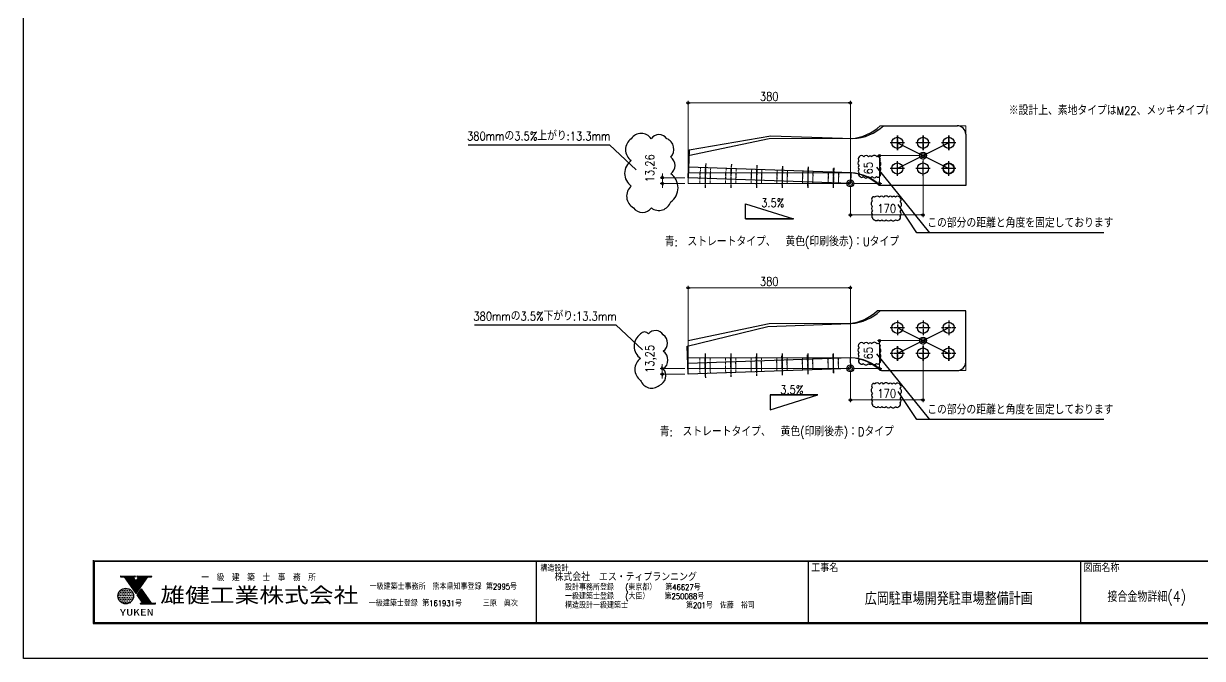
# Model space of a CAD drawing. Extents: x 89504 to 820828, y -112826 to 219894.
# Drawn here: x 816623 to 819382, y -108856 to -107371 of the extents above; entities that cross this region are included whole.
import ezdxf
from ezdxf.enums import TextEntityAlignment as Align

# ---------------------------------------------------------------- set-up
doc = ezdxf.new("R2010")
doc.units = 0
doc.header["$MEASUREMENT"] = 0
doc.linetypes.add('CENTER', pattern=[2, 1.25, -0.25, 0.25, -0.25])
doc.linetypes.add('CENTER1', pattern=[10, 6.25, -1.25, 1.25, -1.25])
doc.layers.get('0').update_dxf_attribs({"color": 3, "linetype": 'CONTINUOUS'})
doc.layers.get('Defpoints').update_dxf_attribs({"linetype": 'CONTINUOUS'})
for name, color, linetype in [('001', 7, 'CONTINUOUS'), ('00_01図', 4, 'CONTINUOUS'), ('00_修正第五回', 2, 'CONTINUOUS'), ('I図面枠', 211, 'CONTINUOUS'), ('waku$0$MOJI', 7, 'CONTINUOUS'), ('waku$0$ZATU', 3, 'CONTINUOUS'), ('waku$0$図面０-KIJUN', 7, 'CONTINUOUS')]:
    doc.layers.add(name, color=color, linetype=linetype)
doc.layers.add('00_ADDL', color=253, linetype='CONTINUOUS', plot=False)
doc.layers.add('waku$0$DEF', color=161, linetype='CONTINUOUS', plot=False)
doc.styles.add('DRACAD', font='txt', dxfattribs={"width": 0.85, "bigfont": 'extfont2'})
doc.styles.add('KANJI', font='simplex.shx', dxfattribs={"width": 0.7, "bigfont": 'extfont2.shx'})
doc.styles.add('waku$0$DRACAD', font='txt', dxfattribs={"width": 0.85, "bigfont": 'extfont2'})
doc.styles.add('waku$0$MSGOTHIC', font='msgothic.ttc')
doc.dimstyles.new('S5', dxfattribs={"dimscale": 5, "dimtxt": 4, "dimasz": 1, "dimexe": 1, "dimexo": 1.5, "dimgap": 1, "dimtad": 1, "dimtxsty": 'KANJI', "dimblk": 'ORIGIN', "dimcen": 0, "dimclrd": 256, "dimclre": 256, "dimclrt": 256, "dimadec": 0, "dimazin": 0, "dimtfac": 1, "dimtmove": 2, "dimatfit": 2, "dimfxl": 1, "dimtolj": 2, "dimlwd": 5, "dimlwe": 5, "dimarcsym": 0})

# ---------------------------------------------------------------- blocks, each defined once
blk = doc.blocks.new('waku')
h = blk.add_hatch()
h.set_pattern_fill('DOTS', color=5, scale=99, style=0)
h.set_pattern_definition([(3e-15, (-76119.7, 398079.86), (78.58125, 157.1625), [0, -157.1625])])
h.paths.add_polyline_path([(-65802, -72299, 1), (-67274, -72299, 1)])
at = {"color": 5}
for p, q in [((-66962, -70498), (-66915, -70430)), ((-66893, -70498), (-66845, -70430)), ((-66824, -70498), (-66776, -70430)), ((-66755, -70498), (-66707, -70430)), ((-66686, -70498), (-66638, -70430)), ((-66639, -70531), (-66569, -70430)), ((-66605, -70580), (-66500, -70430)), ((-66570, -70630), (-66431, -70430)), ((-66536, -70679), (-66362, -70430)), ((-66501, -70728), (-66292, -70430)), ((-66467, -70778), (-66223, -70430)), ((-66432, -70827), (-66154, -70430)), ((-66397, -70876), (-66085, -70430)), ((-66363, -70926), (-66016, -70430)), ((-66328, -70975), (-65947, -70430)), ((-66294, -71025), (-65878, -70430)), ((-66259, -71074), (-65858, -70501)), ((-66225, -71123), (-65824, -70551)), ((-66190, -71173), (-65789, -70600)), ((-65948, -71518), (-65186, -70430)), ((-65913, -71568), (-65117, -70430)), ((-65879, -71617), (-65048, -70430)), ((-65856, -70498), (-65808, -70430)), ((-65844, -71666), (-64979, -70430)), ((-65810, -71716), (-64910, -70430)), ((-65787, -70498), (-65739, -70430)), ((-65775, -71765), (-64840, -70430)), ((-65741, -71815), (-64771, -70430)), ((-65718, -70498), (-65670, -70430)), ((-65706, -71864), (-64702, -70430)), ((-65671, -71913), (-64633, -70430)), ((-65637, -71963), (-64564, -70430)), ((-65602, -72012), (-64495, -70430)), ((-65441, -70498), (-65394, -70430)), ((-65372, -70498), (-65324, -70430)), ((-65303, -70498), (-65255, -70430)), ((-64473, -70498), (-64426, -70430)), ((-64404, -70498), (-64356, -70430)), ((-64335, -70498), (-64287, -70430)), ((-64266, -70498), (-64218, -70430)), ((-64197, -70498), (-64149, -70430)), ((-66155, -71222), (-65754, -70649)), ((-66121, -71271), (-65720, -70699)), ((-66086, -71321), (-65685, -70748)), ((-66052, -71370), (-65651, -70797)), ((-66017, -71420), (-65616, -70847)), ((-65983, -71469), (-65582, -70896)), ((-65444, -72238), (-65041, -71661)), ((-65410, -72287), (-65006, -71711)), ((-65375, -72336), (-64971, -71760)), ((-65341, -72386), (-64937, -71809)), ((-65306, -72435), (-64902, -71859)), ((-65271, -72485), (-64868, -71908)), ((-65237, -72534), (-64833, -71957)), ((-65202, -72583), (-64799, -72007)), ((-65168, -72633), (-64764, -72056)), ((-65133, -72682), (-64729, -72106)), ((-65099, -72731), (-64695, -72155)), ((-65064, -72781), (-64660, -72204)), ((-65029, -72830), (-64626, -72254)), ((-64995, -72880), (-64591, -72303)), ((-64966, -73035), (-64522, -72402)), ((-64960, -72929), (-64557, -72352)), ((-64897, -73035), (-64487, -72451)), ((-64827, -73035), (-64453, -72501)), ((-64758, -73035), (-64418, -72550)), ((-64689, -73035), (-64384, -72599)), ((-64620, -73035), (-64349, -72649)), ((-64551, -73035), (-64315, -72698)), ((-64482, -73035), (-64280, -72747)), ((-64413, -73035), (-64245, -72797)), ((-65167, -73026), (-65126, -72968)), ((-65104, -73035), (-65056, -72968)), ((-65035, -73035), (-64987, -72968)), ((-64343, -73035), (-64211, -72846)), ((-64274, -73035), (-64176, -72896)), ((-64205, -73035), (-64142, -72945)), ((-64136, -73035), (-64088, -72968)), ((-64067, -73035), (-64019, -72968)), ((-63998, -73035), (-63950, -72968)), ((-63929, -73035), (-63881, -72968)), ((-63859, -73035), (-63812, -72968))]:
    blk.add_line(p, q, dxfattribs=at)
at = {"layer": 'waku$0$DEF'}
blk.add_lwpolyline([(-76102, 40666), (92098, 40666), (92098, -78134), (-76102, -78134)], close=True, dxfattribs=at)
at = {"layer": 'waku$0$ZATU', "color": 5}
for p, q in [((-69585, -68954), (-69585, -74854)), ((-69538, -69001), (85614, -69001)), ((-69538, -69001), (-69538, -74806)), ((-69490, -69048), (85566, -69048)), ((-69490, -69048), (-69490, -74759)), ((-28130, -69048), (-28130, -74759)), ((-2644, -69048), (-2644, -74759)), ((22842, -69048), (22842, -74759)), ((-66994, -70430), (-65674, -70430)), ((-66994, -70498), (-66662, -70498)), ((-65568, -72061), (-66662, -70498)), ((-65568, -70916), (-65860, -70498)), ((-65860, -70498), (-65674, -70498)), ((-65568, -72061), (-64473, -70498)), ((-65568, -70916), (-65275, -70498)), ((-65461, -70430), (-64142, -70430)), ((-65461, -70498), (-65275, -70498)), ((-64473, -70498), (-64142, -70498)), ((-65479, -72188), (-65075, -71612)), ((-64126, -72968), (-65075, -71612)), ((-64933, -72968), (-65479, -72188)), ((-65143, -72968), (-64933, -72968)), ((-65143, -73035), (-63789, -73035)), ((-64126, -72968), (-63789, -72968)), ((-69585, -74854), (85661, -74854)), ((-69538, -74806), (85614, -74806)), ((-69490, -74759), (85566, -74759))]:
    blk.add_line(p, q, dxfattribs=at)
blk.add_circle((-66538, -72299), 736, dxfattribs=at)
for centre, start, end in [((-66994, -70464), 90, 270), ((-65674, -70464), 270, 90), ((-65461, -70464), 90, 270), ((-64142, -70464), 270, 90), ((-65143, -73002), 90, 270), ((-63789, -73002), 270, 90)]:
    blk.add_arc(centre, 34, start, end, dxfattribs=at)
at = {"layer": 'waku$0$MOJI'}
for s, height, style, width, p in [('一\u3000級\u3000建\u3000築\u3000士\u3000事\u3000務\u3000所', 600.04, 'waku$0$DRACAD', 0.85, (-54096, -70507)), ('雄健工業株式会社', 1415.9, 'waku$0$MSGOTHIC', 1.2, (-54034, -72186)), ('一級建築士事務所\u3000熊本県知事登録 第2995号', 550.04, 'waku$0$DRACAD', 0.85, (-36807, -71346)), ('一級建築士登録 第161931号\u3000\u3000\u3000三原\u3000眞次', 550.04, 'waku$0$DRACAD', 0.85, (-36805, -72903)), ('広岡駐車場開発駐車場整備計画', 1200.08, 'waku$0$DRACAD', 0.85, (10506, -72478)), ('YUKEN', 623, 'waku$0$MSGOTHIC', 1.5, (-65533, -73814))]:
    blk.add_text(s, height=height, dxfattribs=dict(at, style=style, width=width)).set_placement(p, align=Align.MIDDLE)
at = {"layer": 'waku$0$ZATU', "color": 5, "style": 'waku$0$DRACAD', "width": 0.85}
for s, p in [('工事名', (-2361, -70040)), ('図面名称', (23125, -70040))]:
    blk.add_text(s, height=707.9, dxfattribs=at).set_placement(p)
at = {"layer": 'waku$0$図面０-KIJUN', "linetype": 'Continuous', "style": 'waku$0$DRACAD', "width": 0.85}
for s, height, p in [(' 構造設計', 550, (-28130, -69978)), ('   株式会社\u3000エス・ティプランニング', 700, (-28130, -70881)), ('      設計事務所登録 \u3000(東京都）  第46627号', 550, (-28130, -71755)), ('      構造設計一級建築士            第201号\u3000佐藤\u3000裕司', 550, (-28130, -73445)), ('      一級建築士登録\u3000 (大臣）   第250088号', 550, (-28130, -72600))]:
    blk.add_text(s, height=height, dxfattribs=at).set_placement(p)
blk = doc.blocks.new('_ORIGIN')
at = {"color": 0, "linetype": 'ByBlock'}
blk.add_line((0, 0), (-1, 0), dxfattribs=at)
blk.add_circle((0, 0), 0.5, dxfattribs=at)
blk = doc.blocks.new('*D170')
at = {"layer": '00_修正第五回', "lineweight": 5, "transparency": 16777216}
for p, q in [((818720.2, -107680.3), (818620.9, -107680.3)), ((818625.9, -107685.3), (818625.9, -107740.3)), ((818565.2, -107745.3), (818630.9, -107745.3))]:
    blk.add_line(p, q, dxfattribs=at)
at = {"layer": 'Defpoints', "color": 0, "transparency": 16777216}
for p in [(818727.7, -107680.3), (818557.7, -107745.3), (818625.9, -107745.3)]:
    blk.add_point(p, dxfattribs=at)
at = {"layer": '00_修正第五回', "lineweight": 5, "transparency": 16777216, "xscale": 5, "yscale": 5, "zscale": 5}
for p, rotation in [((818625.9, -107680.3), 90), ((818625.9, -107745.3), 270)]:
    blk.add_blockref('_ORIGIN', p, dxfattribs=dict(at, rotation=rotation))
at = {"layer": '00_修正第五回', "transparency": 16777216, "insert": (818599.7, -107709.8), "char_height": 20, "attachment_point": 5, "rotation": 90, "style": 'DRACAD'}
blk.add_mtext('\\A2;65', dxfattribs=at)
blk = doc.blocks.new('*D171')
at = {"layer": '00_修正第五回', "linetype": 'Continuous', "lineweight": 5, "transparency": 16777216}
for p, q in [((818727.7, -107687.8), (818727.7, -107824.1)), ((818557.7, -107752.8), (818557.7, -107824.1)), ((818562.7, -107819.1), (818722.7, -107819.1))]:
    blk.add_line(p, q, dxfattribs=at)
at = {"layer": 'Defpoints', "color": 0, "linetype": 'Continuous', "transparency": 16777216}
for p in [(818727.7, -107680.3), (818557.7, -107745.3), (818727.7, -107819.1)]:
    blk.add_point(p, dxfattribs=at)
at = {"layer": '00_修正第五回', "linetype": 'Continuous', "lineweight": 5, "transparency": 16777216, "xscale": 5, "yscale": 5, "zscale": 5, "rotation": 180}
blk.add_blockref('_ORIGIN', (818557.7, -107819.1), dxfattribs=at)
at = {"layer": '00_修正第五回', "linetype": 'Continuous', "lineweight": 5, "transparency": 16777216, "xscale": 5, "yscale": 5, "zscale": 5}
blk.add_blockref('_ORIGIN', (818727.7, -107819.1), dxfattribs=at)
at = {"layer": '00_修正第五回', "linetype": 'Continuous', "transparency": 16777216, "insert": (818642.7, -107804.1), "char_height": 20, "attachment_point": 5, "style": 'DRACAD'}
blk.add_mtext('\\A2;170', dxfattribs=at)
blk = doc.blocks.new('*D172')
at = {"layer": '00_修正第五回', "lineweight": 5, "transparency": 16777216}
for p, q in [((818720.2, -108113.1), (818620.9, -108113.1)), ((818625.9, -108118.1), (818625.9, -108173.1)), ((818565.2, -108178.1), (818630.9, -108178.1))]:
    blk.add_line(p, q, dxfattribs=at)
at = {"layer": 'Defpoints', "color": 0, "transparency": 16777216}
for p in [(818727.7, -108113.1), (818557.7, -108178.1), (818625.9, -108178.1)]:
    blk.add_point(p, dxfattribs=at)
at = {"layer": '00_修正第五回', "lineweight": 5, "transparency": 16777216, "xscale": 5, "yscale": 5, "zscale": 5}
for p, rotation in [((818625.9, -108113.1), 90), ((818625.9, -108178.1), 270)]:
    blk.add_blockref('_ORIGIN', p, dxfattribs=dict(at, rotation=rotation))
at = {"layer": '00_修正第五回', "transparency": 16777216, "insert": (818599.7, -108142.6), "char_height": 20, "attachment_point": 5, "rotation": 90, "style": 'DRACAD'}
blk.add_mtext('\\A2;65', dxfattribs=at)
blk = doc.blocks.new('*D173')
at = {"layer": '00_修正第五回', "linetype": 'Continuous', "lineweight": 5, "transparency": 16777216}
for p, q in [((818727.7, -108120.6), (818727.7, -108256.8)), ((818557.7, -108185.6), (818557.7, -108256.8)), ((818562.7, -108251.8), (818722.7, -108251.8))]:
    blk.add_line(p, q, dxfattribs=at)
at = {"layer": 'Defpoints', "color": 0, "linetype": 'Continuous', "transparency": 16777216}
for p in [(818727.7, -108113.1), (818557.7, -108178.1), (818727.7, -108251.8)]:
    blk.add_point(p, dxfattribs=at)
at = {"layer": '00_修正第五回', "linetype": 'Continuous', "lineweight": 5, "transparency": 16777216, "xscale": 5, "yscale": 5, "zscale": 5, "rotation": 180}
blk.add_blockref('_ORIGIN', (818557.7, -108251.8), dxfattribs=at)
at = {"layer": '00_修正第五回', "linetype": 'Continuous', "lineweight": 5, "transparency": 16777216, "xscale": 5, "yscale": 5, "zscale": 5}
blk.add_blockref('_ORIGIN', (818727.7, -108251.8), dxfattribs=at)
at = {"layer": '00_修正第五回', "linetype": 'Continuous', "transparency": 16777216, "insert": (818642.7, -108236.8), "char_height": 20, "attachment_point": 5, "style": 'DRACAD'}
blk.add_mtext('\\A2;170', dxfattribs=at)
blk = doc.blocks.new('*D174')
at = {"layer": '00_修正第五回', "linetype": 'Continuous', "lineweight": 5, "transparency": 16777216}
for p, q in [((818177.7, -107737.8), (818177.7, -107552)), ((818182.7, -107557), (818552.7, -107557)), ((818557.7, -107737.8), (818557.7, -107552))]:
    blk.add_line(p, q, dxfattribs=at)
at = {"layer": 'Defpoints', "color": 0, "linetype": 'Continuous', "transparency": 16777216}
for p in [(818557.7, -107557), (818177.7, -107745.3), (818557.7, -107745.3)]:
    blk.add_point(p, dxfattribs=at)
at = {"layer": '00_修正第五回', "linetype": 'Continuous', "lineweight": 5, "transparency": 16777216, "xscale": 5, "yscale": 5, "zscale": 5, "rotation": 180}
blk.add_blockref('_ORIGIN', (818177.7, -107557), dxfattribs=at)
at = {"layer": '00_修正第五回', "linetype": 'Continuous', "lineweight": 5, "transparency": 16777216, "xscale": 5, "yscale": 5, "zscale": 5}
blk.add_blockref('_ORIGIN', (818557.7, -107557), dxfattribs=at)
at = {"layer": '00_修正第五回', "linetype": 'Continuous', "transparency": 16777216, "insert": (818367.7, -107542), "char_height": 20, "attachment_point": 5, "style": 'DRACAD'}
blk.add_mtext('\\A2;380', dxfattribs=at)
blk = doc.blocks.new('*D175')
at = {"layer": '00_修正第五回', "lineweight": 5, "transparency": 16777216}
for p, q in [((818170.4, -107732), (818112.7, -107732)), ((818117.7, -107727), (818117.7, -107722)), ((818117.7, -107732), (818117.7, -107745.3)), ((818170.2, -107745.3), (818112.7, -107745.3)), ((818117.7, -107750.3), (818117.7, -107755.3))]:
    blk.add_line(p, q, dxfattribs=at)
at = {"layer": 'Defpoints', "color": 0, "transparency": 16777216}
for p in [(818177.9, -107732), (818117.7, -107745.3), (818177.7, -107745.3)]:
    blk.add_point(p, dxfattribs=at)
at = {"layer": '00_修正第五回', "lineweight": 5, "transparency": 16777216, "xscale": 5, "yscale": 5, "zscale": 5}
for p, rotation in [((818117.7, -107732), 270), ((818117.7, -107745.3), 90)]:
    blk.add_blockref('_ORIGIN', p, dxfattribs=dict(at, rotation=rotation))
at = {"layer": '00_修正第五回', "transparency": 16777216, "insert": (818091.4, -107709.8), "char_height": 20, "attachment_point": 5, "rotation": 90, "style": 'DRACAD'}
blk.add_mtext('\\A2;13,26', dxfattribs=at)
blk = doc.blocks.new('*D176')
at = {"layer": '00_修正第五回', "lineweight": 5, "transparency": 16777216}
for p, q in [((818170.2, -108178.1), (818112.4, -108178.1)), ((818117.4, -108173.1), (818117.4, -108168.1)), ((818117.4, -108178.1), (818117.4, -108191.3)), ((818170.4, -108191.3), (818112.4, -108191.3)), ((818117.4, -108196.3), (818117.4, -108201.3))]:
    blk.add_line(p, q, dxfattribs=at)
at = {"layer": 'Defpoints', "color": 0, "transparency": 16777216}
for p in [(818177.7, -108178.1), (818117.4, -108191.3), (818177.9, -108191.3)]:
    blk.add_point(p, dxfattribs=at)
at = {"layer": '00_修正第五回', "lineweight": 5, "transparency": 16777216, "xscale": 5, "yscale": 5, "zscale": 5}
for p, rotation in [((818117.4, -108178.1), 270), ((818117.4, -108191.3), 90)]:
    blk.add_blockref('_ORIGIN', p, dxfattribs=dict(at, rotation=rotation))
at = {"layer": '00_修正第五回', "transparency": 16777216, "insert": (818091.2, -108155.8), "char_height": 20, "attachment_point": 5, "rotation": 90, "style": 'DRACAD'}
blk.add_mtext('\\A2;13,25', dxfattribs=at)
blk = doc.blocks.new('*D177')
at = {"layer": '00_修正第五回', "linetype": 'Continuous', "lineweight": 5, "transparency": 16777216}
for p, q in [((818177.7, -108170.6), (818177.7, -107984.7)), ((818557.7, -108170.6), (818557.7, -107984.7)), ((818182.7, -107989.7), (818552.7, -107989.7))]:
    blk.add_line(p, q, dxfattribs=at)
at = {"layer": 'Defpoints', "color": 0, "linetype": 'Continuous', "transparency": 16777216}
for p in [(818557.7, -107989.7), (818177.7, -108178.1), (818557.7, -108178.1)]:
    blk.add_point(p, dxfattribs=at)
at = {"layer": '00_修正第五回', "linetype": 'Continuous', "lineweight": 5, "transparency": 16777216, "xscale": 5, "yscale": 5, "zscale": 5, "rotation": 180}
blk.add_blockref('_ORIGIN', (818177.7, -107989.7), dxfattribs=at)
at = {"layer": '00_修正第五回', "linetype": 'Continuous', "lineweight": 5, "transparency": 16777216, "xscale": 5, "yscale": 5, "zscale": 5}
blk.add_blockref('_ORIGIN', (818557.7, -107989.7), dxfattribs=at)
at = {"layer": '00_修正第五回', "linetype": 'Continuous', "transparency": 16777216, "insert": (818367.7, -107974.7), "char_height": 20, "attachment_point": 5, "style": 'DRACAD'}
blk.add_mtext('\\A2;380', dxfattribs=at)

msp = doc.modelspace()

# ---------------------------------------------------------------- linework, layer by layer
at = {"layer": '001'}
for centre, radius in [((818727.70815, -107680.29826), 8.14456), ((818727.70815, -107680.29826), 4.61574), ((818557.70815, -107745.29826), 8.14456), ((818557.70815, -107745.29826), 4.61574), ((818727.70815, -108113.05996), 8.14456), ((818727.70815, -108113.05996), 4.61574), ((818557.70815, -108178.05996), 8.14456), ((818557.70815, -108178.05996), 4.61574)]:
    msp.add_circle(centre, radius, dxfattribs=at)
at = {"layer": '00_01図'}
for p, q in [((818635.13043, -107610.29822), (818808.40614, -107610.31044)), ((818808.40614, -107610.31044), (818808.40614, -107610.31044)), ((817663.0822, -107654.69291), (817994.28027, -107654.69291)), ((817994.28027, -107654.69291), (818056.24573, -107713.40047)), ((818180.2081, -107667.07604), (818371.48834, -107633.73132)), ((818180.2081, -107667.07604), (818371.48834, -107633.73132)), ((818180.2081, -107667.07604), (818371.48834, -107633.73132)), ((818180.2081, -107667.07604), (818371.48834, -107633.73132)), ((818371.48834, -107633.73132), (818371.48834, -107633.73132)), ((818371.48834, -107633.73132), (818563.37137, -107640.43202)), ((818371.48834, -107633.73132), (818371.48834, -107633.73132)), ((818371.48834, -107633.73132), (818563.37137, -107640.43202)), ((818371.48834, -107633.73132), (818371.48834, -107633.73132)), ((818371.48834, -107633.73132), (818563.37137, -107640.43202)), ((818684.70815, -107650.29826), (818650.70815, -107650.29826)), ((818667.70815, -107667.29826), (818667.70815, -107633.29826)), ((818667.70815, -107650.29826), (818787.70815, -107710.29826)), ((818787.70815, -107650.29826), (818667.70815, -107710.29826)), ((818744.70815, -107650.29826), (818710.70815, -107650.29826)), ((818727.70815, -107667.29826), (818727.70815, -107633.29826)), ((818804.70815, -107650.29826), (818770.70815, -107650.29826)), ((818787.70815, -107667.29826), (818787.70815, -107633.29826)), ((818827.70815, -107630.29826), (818827.70815, -107750.29826)), ((818180.2081, -107667.07604), (818177.93963, -107732.03645)), ((818177.93963, -107732.03645), (818180.2081, -107667.07604)), ((818180.2081, -107667.07604), (818177.93963, -107732.03645)), ((818180.2081, -107667.07604), (818180.2081, -107667.07604)), ((818180.2081, -107667.07604), (818180.2081, -107667.07604)), ((818560.57942, -107720.38328), (818178.81212, -107707.05168)), ((818560.57942, -107720.38328), (818178.81212, -107707.05168)), ((818560.57942, -107720.38328), (818178.81212, -107707.05168)), ((818618.81729, -107707.28887), (818743.1291, -107860.78823)), ((818684.70815, -107710.29826), (818650.70815, -107710.29826)), ((818667.70815, -107727.29826), (818667.70815, -107693.29826)), ((818744.70815, -107710.29826), (818710.70815, -107710.29826)), ((818727.70815, -107727.29826), (818727.70815, -107693.29826)), ((818804.70815, -107710.29826), (818770.70815, -107710.29826)), ((818787.70815, -107727.29826), (818787.70815, -107693.29826)), ((818557.70815, -107745.29826), (818177.93963, -107732.03645)), ((818557.70815, -107745.29826), (818177.93963, -107732.03645)), ((818177.93963, -107732.03645), (818177.93963, -107732.03645)), ((818557.70815, -107745.29826), (818177.93963, -107732.03645)), ((818177.93963, -107732.03645), (818177.93963, -107732.03645)), ((818178.7778, -107716.80634), (818178.7778, -107716.80634)), ((818558.58063, -107720.31349), (818557.70815, -107745.29826)), ((818558.58063, -107720.31349), (818557.70815, -107745.29826)), ((818558.58063, -107720.31349), (818557.70815, -107745.29826)), ((818558.58063, -107720.31349), (818558.58063, -107720.31349)), ((818557.70815, -107745.29826), (818557.70815, -107745.29826)), ((818557.70815, -107745.29826), (818557.70815, -107745.29826)), ((818557.70815, -107745.29826), (818557.70815, -107745.29826)), ((818557.70815, -107745.29826), (818557.70815, -107745.29826)), ((818557.70815, -107745.29826), (818557.70815, -107745.29826)), ((818827.70815, -107750.29826), (818625.02081, -107750.29826)), ((818827.70815, -107750.29826), (818827.70815, -107750.29826)), ((818827.73062, -107748.88448), (818827.73062, -107748.88448)), ((818713.54589, -107860.78823), (818669.21033, -107794.81873)), ((819151.18235, -107860.78823), (818713.54589, -107860.78823)), ((818827.70815, -108043.05996), (818620.56653, -108043.05996)), ((818827.70815, -108163.05996), (818827.70815, -108043.05996)), ((818827.70815, -108043.05996), (818827.70815, -108043.05996)), ((817677.86804, -108076.19233), (818009.06611, -108076.19233)), ((818009.06611, -108076.19233), (818071.03156, -108134.89989)), ((818175.67116, -108126.36137), (818364.15944, -108079.75483)), ((818175.67116, -108126.36137), (818364.15944, -108079.75483)), ((818364.15944, -108079.75483), (818556.04248, -108073.05412)), ((818364.15944, -108079.75483), (818364.15944, -108079.75483)), ((818787.70815, -108083.05996), (818667.70815, -108143.05996)), ((818667.70815, -108083.05996), (818787.70815, -108143.05996)), ((818177.93963, -108191.32177), (818175.67116, -108126.36137)), ((818175.67116, -108126.36137), (818175.67116, -108126.36137)), ((818558.83444, -108153.00539), (818177.06714, -108166.337)), ((818618.81729, -108144.23596), (818743.1291, -108297.73531)), ((818177.06714, -108166.337), (818177.06714, -108166.337)), ((818557.70815, -108178.05996), (818177.93963, -108191.32177)), ((818556.83566, -108153.07519), (818556.83566, -108153.07519)), ((818556.83566, -108153.07519), (818557.70815, -108178.05996)), ((818557.70815, -108178.05996), (818557.70815, -108178.05996)), ((818557.70815, -108178.05996), (818557.70815, -108178.05996)), ((818177.93963, -108191.32177), (818177.93963, -108191.32177)), ((818630.50991, -108183.05996), (818807.70815, -108183.05996)), ((818827.70815, -108183.05996), (818827.70815, -108183.05996)), ((818713.54589, -108297.73531), (818669.21033, -108231.76582)), ((819151.18235, -108297.73531), (818713.54589, -108297.73531))]:
    msp.add_line(p, q, dxfattribs=at)
at = {"layer": '00_01図', "lineweight": 18}
for p, q in [((818563.37137, -107640.43202), (818371.48834, -107633.73132)), ((818180.2081, -107667.07604), (818178.81212, -107707.05168)), ((818178.81212, -107707.05168), (818177.93963, -107732.03645)), ((818560.57942, -107720.38328), (818178.81212, -107707.05168)), ((818177.93963, -107732.03645), (818557.70815, -107745.29826)), ((818557.70815, -107745.29826), (818558.58063, -107720.31349)), ((818556.04248, -108073.05412), (818364.15944, -108079.75483)), ((818175.67116, -108126.36137), (818177.06714, -108166.337)), ((818558.83444, -108153.00539), (818177.06714, -108166.337)), ((818177.06714, -108166.337), (818177.93963, -108191.32177)), ((818177.93963, -108191.32177), (818557.70815, -108178.05996)), ((818557.70815, -108178.05996), (818556.83566, -108153.07519))]:
    msp.add_line(p, q, dxfattribs=at)
at = {"layer": '00_01図', "linetype": 'CENTER1', "lineweight": 18}
for p, q in [((818205.92257, -107733.01363), (818206.79506, -107708.02886)), ((818229.90795, -107733.85122), (818230.78044, -107708.86645)), ((818265.88602, -107735.1076), (818266.75851, -107710.12283)), ((818289.8714, -107735.94519), (818290.74389, -107710.96042)), ((818325.84947, -107737.20157), (818326.72196, -107712.2168)), ((818349.83485, -107738.03916), (818350.70734, -107713.05439)), ((818385.81292, -107739.29554), (818386.68541, -107714.31077)), ((818409.7983, -107740.13313), (818410.67079, -107715.14836)), ((818445.77637, -107741.38951), (818446.64886, -107716.40474)), ((818469.76175, -107742.2271), (818470.63424, -107717.24233)), ((818505.73982, -107743.48348), (818506.61231, -107718.49871)), ((818529.7252, -107744.32107), (818530.59769, -107719.3363)), ((818205.92257, -108190.34458), (818205.05009, -108165.35981)), ((818229.90795, -108189.507), (818229.03547, -108164.52222)), ((818265.88602, -108188.25061), (818265.01354, -108163.26584)), ((818289.8714, -108187.41303), (818288.99892, -108162.42826)), ((818325.84947, -108186.15664), (818324.97699, -108161.17187)), ((818349.83485, -108185.31906), (818348.96237, -108160.33429)), ((818385.81292, -108184.06267), (818384.94044, -108159.0779)), ((818409.7983, -108183.22509), (818408.92582, -108158.24032)), ((818445.77637, -108181.9687), (818444.90389, -108156.98393)), ((818469.76175, -108181.13112), (818468.88927, -108156.14635)), ((818505.73982, -108179.87473), (818504.86734, -108154.88996)), ((818529.7252, -108179.03715), (818528.85272, -108154.05238))]:
    msp.add_line(p, q, dxfattribs=at)
at = {"layer": '00_01図', "linetype": 'CENTER1'}
for p, q in [((818219.13675, -107698.45375), (818217.56627, -107743.42634)), ((818279.1002, -107700.54772), (818277.52972, -107745.52031)), ((818339.06365, -107702.64169), (818337.49317, -107747.61428)), ((818399.0271, -107704.73566), (818397.45662, -107749.70825)), ((818458.99055, -107706.82963), (818457.42007, -107751.80222)), ((818518.954, -107708.9236), (818517.38352, -107753.89619)), ((818276.65723, -108152.85314), (818278.22771, -108197.82573)), ((818336.62068, -108150.75917), (818338.19116, -108195.73176)), ((818396.58413, -108148.6652), (818398.15461, -108193.63779)), ((818456.54758, -108146.57123), (818458.11806, -108191.54382)), ((818516.51103, -108144.47726), (818518.08151, -108189.44985)), ((818216.69378, -108154.94711), (818218.26426, -108199.9197))]:
    msp.add_line(p, q, dxfattribs=at)
at = {"layer": '00_01図', "linetype": 'CENTER', "ltscale": 5}
for p, q in [((818667.70815, -108066.05996), (818667.70815, -108100.05996)), ((818727.70815, -108066.05996), (818727.70815, -108100.05996)), ((818787.70815, -108066.05996), (818787.70815, -108100.05996)), ((818684.70815, -108083.05996), (818650.70815, -108083.05996)), ((818744.70815, -108083.05996), (818710.70815, -108083.05996)), ((818804.70815, -108083.05996), (818770.70815, -108083.05996)), ((818684.70815, -108143.05996), (818650.70815, -108143.05996)), ((818667.70815, -108126.05996), (818667.70815, -108160.05996)), ((818744.70815, -108143.05996), (818710.70815, -108143.05996)), ((818727.70815, -108126.05996), (818727.70815, -108160.05996)), ((818804.70815, -108143.05996), (818770.70815, -108143.05996)), ((818787.70815, -108126.05996), (818787.70815, -108160.05996))]:
    msp.add_line(p, q, dxfattribs=at)
at = {"layer": '00_01図'}
for points in [[(818044.81874, -107640.63176, 0.52056705), (818044.81874, -107692.01985, 0.52056705), (818044.81874, -107751.60113, 0.52056705), (818050.12833, -107802.45272, 0.52056705), (818091.85527, -107802.45272, 0.52056705), (818137.19269, -107788.37467, 0.52056705), (818137.19269, -107722.7731, 0.52056705), (818137.19269, -107684.02374, 0.52056705), (818128.08368, -107640.63176, 0.52056705), (818091.38008, -107640.63176, 0.52056705)], [(818578.17644, -107683.21701, 0.52056705), (818578.17644, -107692.56096, 0.52056705), (818578.17644, -107703.85301, 0.52056705), (818578.17644, -107712.38945, 0.52056705), (818578.17644, -107720.39181, 0.52056705), (818580.42354, -107729.42109, 0.52056705), (818587.71869, -107729.42109, 0.52056705), (818600.20056, -107729.42109, 0.52056705), (818608.43201, -107729.42109, 0.52056705), (818619.0376, -107729.42109, 0.52056705), (818625.90026, -107728.99207, 0.52056705), (818625.90026, -107717.8872, 0.52056705), (818625.90026, -107705.72577, 0.52056705), (818625.90026, -107693.22173, 0.52056705), (818625.90026, -107685.28, 0.52056705), (818620.07055, -107683.21701, 0.52056705), (818607.80577, -107683.21701, 0.52056705), (818600.38469, -107683.21701, 0.52056705), (818589.42448, -107683.21701, 0.52056705)], [(818609.51987, -107777.6938, 0.52056705), (818609.51987, -107786.06624, 0.52056705), (818609.51987, -107799.04394, 0.52056705), (818609.51987, -107808.96408, 0.52056705), (818609.51987, -107818.56561, 0.52056705), (818609.51987, -107825.91386, 0.52056705), (818614.05617, -107830.16078, 0.52056705), (818622.69495, -107830.16078, 0.52056705), (818631.39292, -107830.16078, 0.52056705), (818641.38346, -107830.16078, 0.52056705), (818652.04093, -107830.16078, 0.52056705), (818663.53258, -107830.16078, 0.52056705), (818671.28001, -107830.16078, 0.52056705), (818673.83421, -107821.79893, 0.52056705), (818673.83421, -107810.83566, 0.52056705), (818673.83421, -107801.42233, 0.52056705), (818673.83421, -107788.21514, 0.52056705), (818673.83421, -107778.5778, 0.52056705), (818663.53867, -107777.6938, 0.52056705), (818655.62014, -107777.6938, 0.52056705), (818646.94149, -107777.6938, 0.52056705), (818635.36602, -107777.6938, 0.52056705), (818625.67131, -107777.6938, 0.52056705), (818614.45026, -107777.6938, 0.52056705)], [(818066.61082, -108097.48867, 0.52056705), (818066.61082, -108154.67324, 0.52056705), (818066.61082, -108205.93009, 0.52056705), (818110.40494, -108217.76613, 0.52056705), (818119.8329, -108179.10811, 0.52056705), (818119.8329, -108137.83183, 0.52056705), (818119.8329, -108099.66742, 0.52056705), (818084.95912, -108097.48867, 0.52056705)], [(818578.17644, -108120.16409, 0.52056705), (818578.17644, -108129.50805, 0.52056705), (818578.17644, -108140.8001, 0.52056705), (818578.17644, -108149.33653, 0.52056705), (818578.17644, -108157.33889, 0.52056705), (818580.42354, -108166.36818, 0.52056705), (818587.71869, -108166.36818, 0.52056705), (818600.20056, -108166.36818, 0.52056705), (818608.43201, -108166.36818, 0.52056705), (818619.0376, -108166.36818, 0.52056705), (818625.90026, -108165.93915, 0.52056705), (818625.90026, -108154.83428, 0.52056705), (818625.90026, -108142.67286, 0.52056705), (818625.90026, -108130.16882, 0.52056705), (818625.90026, -108122.22709, 0.52056705), (818620.07055, -108120.16409, 0.52056705), (818607.80577, -108120.16409, 0.52056705), (818600.38469, -108120.16409, 0.52056705), (818589.42448, -108120.16409, 0.52056705)], [(818609.51987, -108214.64088, 0.52056705), (818609.51987, -108223.01333, 0.52056705), (818609.51987, -108235.99102, 0.52056705), (818609.51987, -108245.91117, 0.52056705), (818609.51987, -108255.5127, 0.52056705), (818609.51987, -108262.86094, 0.52056705), (818614.05617, -108267.10787, 0.52056705), (818622.69495, -108267.10787, 0.52056705), (818631.39292, -108267.10787, 0.52056705), (818641.38346, -108267.10787, 0.52056705), (818652.04093, -108267.10787, 0.52056705), (818663.53258, -108267.10787, 0.52056705), (818671.28001, -108267.10787, 0.52056705), (818673.83421, -108258.74601, 0.52056705), (818673.83421, -108247.78275, 0.52056705), (818673.83421, -108238.36941, 0.52056705), (818673.83421, -108225.16222, 0.52056705), (818673.83421, -108215.52489, 0.52056705), (818663.53867, -108214.64088, 0.52056705), (818655.62014, -108214.64088, 0.52056705), (818646.94149, -108214.64088, 0.52056705), (818635.36602, -108214.64088, 0.52056705), (818625.67131, -108214.64088, 0.52056705), (818614.45026, -108214.64088, 0.52056705)]]:
    msp.add_lwpolyline(points, format="xyb", close=True, dxfattribs=at)
for centre in [(818667.70815, -107650.29826), (818727.70815, -107650.29826), (818787.70815, -107650.29826), (818667.70815, -107710.29826), (818727.70815, -107710.29826), (818787.70815, -107710.29826), (818667.70815, -108083.05996), (818727.70815, -108083.05996), (818787.70815, -108083.05996), (818667.70815, -108143.05996), (818727.70815, -108143.05996), (818787.70815, -108143.05996)]:
    msp.add_circle(centre, 13, dxfattribs=at)
at = {"layer": '00_01図', "ltscale": 2}
for centre, start, end in [((818559.4155, -107530.50317), 272.06094121, 313.4970715), ((818548.96493, -107829.7684), 46.25761527, 83.93905878), ((818544.428, -107963.66901), 276.06094121, 313.80201103), ((818554.87857, -108262.93424), 46.56291361, 87.93905879)]:
    msp.add_arc(centre, 110, start, end, dxfattribs=at)
at = {"layer": '00_01図'}
msp.add_arc((818807.70815, -107630.29826), 20, 360, 90, dxfattribs=at)
at = {"layer": '00_01図', "linetype": 'Continuous'}
msp.add_arc((818807.70815, -108163.05996), 20, 270, 360, dxfattribs=at)
at = {"layer": '00_ADDL', "linetype": 'Continuous'}
msp.add_line((820827.5901, -108856.41828), (816622.5901, -108856.41828), dxfattribs=at)
at = {"layer": '00_修正第五回', "lineweight": 18}
for p, q in [((818827.70815, -107610.29826), (818627.70815, -107610.29826)), ((818827.70815, -107750.29826), (818827.70815, -107610.29826)), ((818559.70815, -107640.29826), (818367.70815, -107640.29826)), ((818177.70815, -107680.29826), (818177.70815, -107720.29826)), ((818177.70815, -107720.29826), (818177.70815, -107745.29826)), ((818559.70815, -107720.29826), (818177.70815, -107720.29826)), ((818557.70815, -107745.29826), (818557.70815, -107720.29826)), ((818177.70815, -107745.29826), (818557.70815, -107745.29826)), ((818827.70815, -107750.29826), (818627.70815, -107750.29826)), ((818827.70815, -108043.05996), (818627.70815, -108043.05996)), ((818827.70815, -108183.05996), (818827.70815, -108043.05996)), ((818559.70815, -108073.05996), (818367.70815, -108073.05996)), ((818177.70815, -108113.05996), (818177.70815, -108153.05996)), ((818177.70815, -108153.05996), (818177.70815, -108178.05996)), ((818559.70815, -108153.05996), (818177.70815, -108153.05996)), ((818557.70815, -108178.05996), (818557.70815, -108153.05996)), ((818177.70815, -108178.05996), (818557.70815, -108178.05996)), ((818827.70815, -108183.05996), (818627.70815, -108183.05996))]:
    msp.add_line(p, q, dxfattribs=at)
at = {"layer": '00_修正第五回'}
for p, q in [((818177.70815, -107680.29826), (818367.70815, -107640.29826)), ((818667.70815, -107650.29826), (818787.70815, -107710.29826)), ((818787.70815, -107650.29826), (818667.70815, -107710.29826)), ((818177.70815, -108113.05996), (818367.70815, -108073.05996)), ((818667.70815, -108083.05996), (818787.70815, -108143.05996)), ((818787.70815, -108083.05996), (818667.70815, -108143.05996))]:
    msp.add_line(p, q, dxfattribs=at)
at = {"layer": '00_修正第五回', "linetype": 'CENTER1'}
for p, q in [((818684.70815, -107650.29826), (818650.70815, -107650.29826)), ((818667.70815, -107633.29826), (818667.70815, -107667.29826)), ((818744.70815, -107650.29826), (818710.70815, -107650.29826)), ((818727.70815, -107633.29826), (818727.70815, -107667.29826)), ((818804.70815, -107650.29826), (818770.70815, -107650.29826)), ((818787.70815, -107633.29826), (818787.70815, -107667.29826)), ((818217.70815, -107710.29826), (818217.70815, -107755.29826)), ((818277.70815, -107710.29826), (818277.70815, -107755.29826)), ((818337.70815, -107710.29826), (818337.70815, -107755.29826)), ((818397.70815, -107710.29826), (818397.70815, -107755.29826)), ((818457.70815, -107710.29826), (818457.70815, -107755.29826)), ((818517.70815, -107710.29826), (818517.70815, -107755.29826)), ((818684.70815, -107710.29826), (818650.70815, -107710.29826)), ((818667.70815, -107727.29826), (818667.70815, -107693.29826)), ((818744.70815, -107710.29826), (818710.70815, -107710.29826)), ((818727.70815, -107727.29826), (818727.70815, -107693.29826)), ((818804.70815, -107710.29826), (818770.70815, -107710.29826)), ((818787.70815, -107727.29826), (818787.70815, -107693.29826)), ((818667.70815, -108066.05996), (818667.70815, -108100.05996)), ((818727.70815, -108066.05996), (818727.70815, -108100.05996)), ((818787.70815, -108066.05996), (818787.70815, -108100.05996)), ((818684.70815, -108083.05996), (818650.70815, -108083.05996)), ((818744.70815, -108083.05996), (818710.70815, -108083.05996)), ((818804.70815, -108083.05996), (818770.70815, -108083.05996)), ((818217.70815, -108143.05996), (818217.70815, -108188.05996)), ((818277.70815, -108143.05996), (818277.70815, -108188.05996)), ((818337.70815, -108143.05996), (818337.70815, -108188.05996)), ((818397.70815, -108143.05996), (818397.70815, -108188.05996)), ((818457.70815, -108143.05996), (818457.70815, -108188.05996)), ((818517.70815, -108143.05996), (818517.70815, -108188.05996)), ((818684.70815, -108143.05996), (818650.70815, -108143.05996)), ((818667.70815, -108160.05996), (818667.70815, -108126.05996)), ((818744.70815, -108143.05996), (818710.70815, -108143.05996)), ((818727.70815, -108160.05996), (818727.70815, -108126.05996)), ((818804.70815, -108143.05996), (818770.70815, -108143.05996)), ((818787.70815, -108160.05996), (818787.70815, -108126.05996))]:
    msp.add_line(p, q, dxfattribs=at)
at = {"layer": '00_修正第五回', "linetype": 'CENTER', "lineweight": 18, "ltscale": 5}
for p, q in [((818205.70815, -107745.29826), (818205.70815, -107720.29826)), ((818229.70815, -107745.29826), (818229.70815, -107720.29826)), ((818265.70815, -107745.29826), (818265.70815, -107720.29826)), ((818289.70815, -107745.29826), (818289.70815, -107720.29826)), ((818325.70815, -107745.29826), (818325.70815, -107720.29826)), ((818349.70815, -107745.29826), (818349.70815, -107720.29826)), ((818385.70815, -107745.29826), (818385.70815, -107720.29826)), ((818409.70815, -107745.29826), (818409.70815, -107720.29826)), ((818445.70815, -107745.29826), (818445.70815, -107720.29826)), ((818469.70815, -107745.29826), (818469.70815, -107720.29826)), ((818505.70815, -107745.29826), (818505.70815, -107720.29826)), ((818529.70815, -107745.29826), (818529.70815, -107720.29826)), ((818205.70815, -108178.05996), (818205.70815, -108153.05996)), ((818229.70815, -108178.05996), (818229.70815, -108153.05996)), ((818265.70815, -108178.05996), (818265.70815, -108153.05996)), ((818289.70815, -108178.05996), (818289.70815, -108153.05996)), ((818325.70815, -108178.05996), (818325.70815, -108153.05996)), ((818349.70815, -108178.05996), (818349.70815, -108153.05996)), ((818385.70815, -108178.05996), (818385.70815, -108153.05996)), ((818409.70815, -108178.05996), (818409.70815, -108153.05996)), ((818445.70815, -108178.05996), (818445.70815, -108153.05996)), ((818469.70815, -108178.05996), (818469.70815, -108153.05996)), ((818505.70815, -108178.05996), (818505.70815, -108153.05996)), ((818529.70815, -108178.05996), (818529.70815, -108153.05996))]:
    msp.add_line(p, q, dxfattribs=at)
at = {"layer": '00_修正第五回', "linetype": 'Continuous'}
for p, q in [((818312.2151, -107827.84364), (818312.2151, -107792.79991)), ((818312.2151, -107792.79991), (818424.19871, -107827.84364)), ((818312.2151, -107827.84364), (818424.19871, -107827.84364)), ((818424.19871, -107827.84364), (818312.2151, -107827.84364)), ((818369.63861, -108240.07743), (818481.62223, -108240.07743)), ((818481.62223, -108240.07743), (818369.63861, -108240.07743)), ((818369.63861, -108240.07743), (818369.63861, -108275.12116)), ((818369.63861, -108275.12116), (818481.62223, -108240.07743))]:
    msp.add_line(p, q, dxfattribs=at)
at = {"layer": '00_修正第五回'}
for centre in [(818667.70815, -107650.29826), (818727.70815, -107650.29826), (818787.70815, -107650.29826), (818667.70815, -107710.29826), (818727.70815, -107710.29826), (818667.70815, -108083.05996), (818727.70815, -108083.05996), (818787.70815, -108083.05996), (818667.70815, -108143.05996), (818727.70815, -108143.05996), (818787.70815, -108143.05996)]:
    msp.add_circle(centre, 13, dxfattribs=at)
at = {"layer": '00_修正第五回', "ltscale": 2.5}
msp.add_circle((818787.70815, -107710.29826), 12, dxfattribs=at)
at = {"layer": '00_修正第五回', "ltscale": 2}
for centre, start, end in [((818551.91822, -107530.57443), 274.06094121, 313.55094581), ((818551.91822, -107830.02208), 46.44905419, 85.93905879), ((818551.91822, -107963.33614), 274.06094121, 313.55094581), ((818551.91822, -108262.78378), 46.44905419, 85.93905879)]:
    msp.add_arc(centre, 110, start, end, dxfattribs=at)

# ---------------------------------------------------------------- block references
at = {"layer": 'I図面枠', "xscale": 0.025, "yscale": 0.025, "zscale": 0.025}
msp.add_blockref('waku', (818525.15095, -106903.07418), dxfattribs=at)

# ---------------------------------------------------------------- texts
at = {"layer": '00_01図', "linetype": 'Continuous', "lineweight": -3, "style": 'DRACAD', "width": 0.85}
for s, p in [('※設計上、素地タイプはM22、メッキタイプはM24のボルト径となりました。ご注意願います', (819411.13184, -107575.15813)), ('380mmの3.5%%%上がり:13.3mm', (817828.12886, -107634.53831)), ('この部分の距離と角度を固定しております', (818955.47341, -107838.23265)), ('青:\u3000ストレートタイプ、\u3000黄色(印刷後赤)：Uタイプ', (818397.36751, -107881.87821)), ('380mmの3.5%%%下がり:13.3mm', (817842.91469, -108056.03774)), ('この部分の距離と角度を固定しております', (818955.47341, -108275.17974)), ('青:\u3000ストレートタイプ、\u3000黄色(印刷後赤)：Dタイプ', (818385.51922, -108326.3755))]:
    msp.add_text(s, height=20, dxfattribs=at).set_placement(p, align=Align.MIDDLE_CENTER)
at = {"layer": '00_修正第五回', "style": 'DRACAD', "width": 0.85}
msp.add_text('接合金物詳細(4)', height=25, dxfattribs=at).set_placement((819251.20778, -108711.78564), align=Align.MIDDLE_CENTER)
at = {"layer": '00_修正第五回', "char_height": 20, "width": 98.9799312, "attachment_point": 3, "style": 'DRACAD'}
for insert in [(818402.89909, -107780.53879), (818447.47013, -108217.67439)]:
    msp.add_mtext('3.5%', dxfattribs=dict(at, insert=insert))

# ---------------------------------------------------------------- dimensions: what is measured, and where the dimension line sits
at = {"layer": '00_修正第五回', "linetype": 'Continuous'}
for base, p1, p2, picture, middle in [((818557.70815, -107556.96964), (818177.70815, -107745.29826), (818557.70815, -107745.29826), '*D174', (818367.70815, -107541.96964)), ((818727.70815, -107819.06785), (818557.70815, -107745.29826), (818727.70815, -107680.29826), '*D171', (818642.70815, -107804.06785)), ((818557.70815, -107989.73135), (818177.70815, -108178.05996), (818557.70815, -108178.05996), '*D177', (818367.70815, -107974.73135)), ((818727.70815, -108251.82956), (818557.70815, -108178.05996), (818727.70815, -108113.05996), '*D173', (818642.70815, -108236.82956))]:
    dim = msp.add_linear_dim(base=base, p1=p1, p2=p2, dimstyle='S5', override={"dimtxsty": 'DRACAD'}, dxfattribs=at)
    dim.commit()
    dim.dimension.update_dxf_attribs({"geometry": picture, "text_midpoint": middle})
at = {"layer": '00_修正第五回'}
for base, p1, p2, picture, middle in [((818117.65629, -107745.29826), (818177.93963, -107732.03645), (818177.70815, -107745.29826), '*D175', (818091.40629, -107709.79826)), ((818625.90026, -107745.29826), (818727.70815, -107680.29826), (818557.70815, -107745.29826), '*D170', (818599.65026, -107709.79826)), ((818117.4248, -108191.30562), (818177.70815, -108178.05996), (818177.93907, -108191.30562), '*D176', (818091.1748, -108155.82177)), ((818625.90026, -108178.05996), (818727.70815, -108113.05996), (818557.70815, -108178.05996), '*D172', (818599.65026, -108142.55996))]:
    dim = msp.add_linear_dim(base=base, p1=p1, p2=p2, angle=90, dimstyle='S5', override={"dimtxsty": 'DRACAD'}, dxfattribs=at)
    dim.commit()
    dim.dimension.update_dxf_attribs({"geometry": picture, "text_midpoint": middle, "dimtype": 160})

doc.saveas('drawing.dxf')
